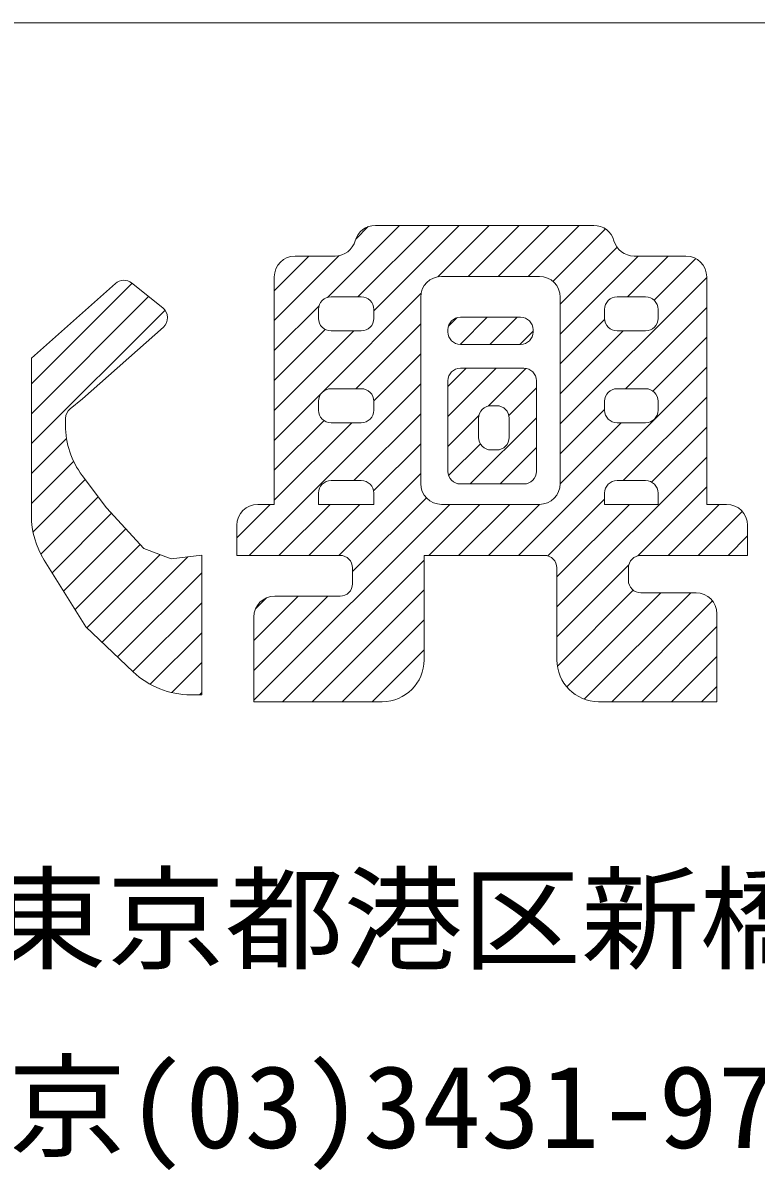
# Model space of a CAD drawing. Units: millimetres, scale not verified. Extents: x -1682 to 1682, y -1188 to 1188.
# Drawn here: x -953.1 to -901.1, y -1089.3 to -1008 of the extents above; entities that cross this region are included whole.
import ezdxf
from ezdxf.enums import TextEntityAlignment as Align

# ---------------------------------------------------------------- set-up
doc = ezdxf.new("R2010")
doc.units = ezdxf.units.MM
doc.header["$LTSCALE"] = 3
doc.layers.add('0-0_0', color=7, linetype='Continuous', lineweight=18)
doc.layers.add('0-6_WAKU', color=7, linetype='Continuous', lineweight=18)
doc.styles.add('ＭＳ ゴシック', font='')
doc.styles.get('ＭＳ ゴシック').set_extended_font_data('MS Gothic')

msp = doc.modelspace()

# ---------------------------------------------------------------- linework, layer by layer
at = {"layer": '0-0_0'}
for p, q in [((-931.476, -1027.421), (-926.376, -1022.322)), ((-929.476, -1023.3), (-928.585, -1022.409)), ((-929.317, -1027.384), (-924.255, -1022.322)), ((-928.192, -1028.38), (-922.134, -1022.322)), ((-912.602, -1022.322), (-928.083, -1022.322)), ((-923.651, -1025.96), (-920.012, -1022.322)), ((-921.507, -1025.937), (-917.891, -1022.322)), ((-919.386, -1025.937), (-915.77, -1022.322)), ((-917.264, -1025.937), (-913.648, -1022.322)), ((-915.499, -1026.293), (-911.778, -1022.572)), ((-914.981, -1027.897), (-910.954, -1023.87)), ((-935.246, -1029.07), (-930.637, -1024.461)), ((-935.246, -1026.948), (-932.788, -1024.491)), ((-930.936, -1024.491), (-933.766, -1024.491)), ((-914.981, -1030.019), (-909.454, -1024.491)), ((-910.225, -1027.384), (-907.333, -1024.491)), ((-906.088, -1024.491), (-909.749, -1024.491)), ((-908.337, -1027.617), (-905.388, -1024.667)), ((-952.448, -1033.544), (-945.324, -1026.42)), ((-952.448, -1031.718), (-946.494, -1026.43)), ((-945.35, -1026.4), (-943.138, -1028.167)), ((-935.246, -1025.971), (-935.246, -1042.089)), ((-923.392, -1025.937), (-916.461, -1025.937)), ((-914.981, -1036.383), (-904.608, -1026.009)), ((-904.608, -1042.089), (-904.608, -1025.971)), ((-952.448, -1035.665), (-944.145, -1027.363)), ((-931.785, -1034.094), (-924.85, -1027.159)), ((-929.08, -1027.384), (-931.222, -1027.384)), ((-908.937, -1027.384), (-910.957, -1027.384)), ((-935.246, -1031.191), (-932.072, -1028.018)), ((-924.872, -1040.609), (-924.872, -1027.417)), ((-914.981, -1027.417), (-914.981, -1040.609)), ((-910.37, -1033.893), (-904.608, -1028.131)), ((-952.448, -1037.786), (-942.986, -1028.324)), ((-932.11, -1028.272), (-932.11, -1028.907)), ((-928.192, -1028.907), (-928.192, -1028.272)), ((-922.902, -1029.454), (-922.319, -1028.87)), ((-922.085, -1030.758), (-920.157, -1028.83)), ((-917.799, -1028.83), (-922.054, -1028.83)), ((-919.964, -1030.759), (-918.036, -1028.83)), ((-914.981, -1032.14), (-911.84, -1028.999)), ((-911.845, -1028.272), (-911.845, -1028.907)), ((-908.049, -1028.907), (-908.049, -1028.272)), ((-943.103, -1029.525), (-948.829, -1034.611)), ((-935.246, -1033.312), (-931.629, -1029.696)), ((-935.246, -1035.434), (-929.607, -1029.795)), ((-931.222, -1029.795), (-929.08, -1029.795)), ((-929.462, -1033.893), (-924.872, -1029.303)), ((-922.942, -1029.718), (-922.942, -1029.871)), ((-917.843, -1030.759), (-916.911, -1029.827)), ((-916.911, -1029.871), (-916.911, -1029.718)), ((-914.981, -1034.261), (-910.515, -1029.795)), ((-910.957, -1029.795), (-908.937, -1029.795)), ((-908.417, -1034.061), (-904.608, -1030.252)), ((-928.193, -1034.745), (-924.872, -1031.424)), ((-922.054, -1030.759), (-917.799, -1030.759)), ((-952.448, -1042.892), (-952.448, -1031.718)), ((-922.942, -1033.737), (-921.652, -1032.446)), ((-922.942, -1035.858), (-919.53, -1032.446)), ((-917.558, -1032.446), (-922.054, -1032.446)), ((-920.084, -1035.121), (-917.42, -1032.457)), ((-917.94, -1045.705), (-904.608, -1032.373)), ((-937.031, -1045.705), (-924.872, -1033.546)), ((-929.08, -1033.893), (-931.222, -1033.893)), ((-922.942, -1033.334), (-922.942, -1039.754)), ((-918.624, -1035.782), (-916.67, -1033.829)), ((-916.67, -1039.754), (-916.67, -1033.334)), ((-908.937, -1033.893), (-910.957, -1033.893)), ((-948.829, -1034.611), (-949.702, -1035.308)), ((-935.246, -1037.555), (-931.908, -1034.217)), ((-910.515, -1040.401), (-904.608, -1034.494)), ((-932.11, -1034.781), (-932.11, -1035.415)), ((-928.192, -1035.415), (-928.192, -1034.781)), ((-919.488, -1035.098), (-919.883, -1035.098)), ((-914.981, -1038.504), (-911.845, -1035.368)), ((-911.845, -1034.781), (-911.845, -1035.415)), ((-908.049, -1035.415), (-908.049, -1034.781)), ((-950.035, -1036.002), (-950.035, -1036.493)), ((-935.246, -1039.676), (-931.72, -1036.15)), ((-935.246, -1041.798), (-929.751, -1036.303)), ((-931.222, -1036.303), (-929.08, -1036.303)), ((-929.607, -1040.401), (-924.872, -1035.667)), ((-922.942, -1037.98), (-920.748, -1035.786)), ((-921.362, -1040.642), (-916.67, -1035.95)), ((-920.771, -1035.986), (-920.771, -1037.344)), ((-918.6, -1037.344), (-918.6, -1035.986)), ((-914.982, -1040.625), (-910.659, -1036.303)), ((-910.957, -1036.303), (-908.937, -1036.303)), ((-908.506, -1040.513), (-904.608, -1036.616)), ((-952.448, -1039.908), (-949.962, -1037.422)), ((-928.208, -1041.124), (-924.872, -1037.788)), ((-922.892, -1040.05), (-920.644, -1037.802)), ((-919.883, -1038.232), (-919.488, -1038.232)), ((-919.241, -1040.642), (-916.67, -1038.071)), ((-915.223, -1049.352), (-904.608, -1038.737)), ((-952.448, -1042.029), (-949.459, -1039.041)), ((-952.336, -1044.038), (-948.633, -1040.336)), ((-948.85, -1040.047), (-947.14, -1042.325)), ((-929.08, -1040.401), (-931.222, -1040.401)), ((-930.667, -1045.705), (-924.872, -1039.91)), ((-908.937, -1040.401), (-910.957, -1040.401)), ((-922.054, -1040.642), (-917.558, -1040.642)), ((-909.48, -1045.73), (-904.608, -1040.858)), ((-951.787, -1045.611), (-947.724, -1041.548)), ((-932.11, -1041.289), (-932.11, -1042.089)), ((-929.697, -1046.856), (-924.467, -1041.626)), ((-928.192, -1042.089), (-928.192, -1041.289)), ((-915.856, -1045.742), (-911.845, -1041.732)), ((-911.845, -1041.289), (-911.845, -1042.089)), ((-908.049, -1042.089), (-908.049, -1041.289)), ((-950.985, -1046.93), (-946.776, -1042.722)), ((-937.899, -1044.451), (-935.537, -1042.089)), ((-936.693, -1055.973), (-922.809, -1042.089)), ((-935.246, -1042.089), (-936.419, -1042.089)), ((-934.91, -1045.705), (-931.294, -1042.089)), ((-932.789, -1045.705), (-929.173, -1042.089)), ((-928.192, -1042.089), (-932.11, -1042.089)), ((-924.303, -1045.705), (-920.688, -1042.089)), ((-916.461, -1042.089), (-923.392, -1042.089)), ((-922.182, -1045.705), (-918.566, -1042.089)), ((-920.061, -1045.705), (-916.445, -1042.089)), ((-915.223, -1047.23), (-910.081, -1042.089)), ((-908.049, -1042.089), (-911.845, -1042.089)), ((-907.333, -1045.705), (-903.717, -1042.089)), ((-905.212, -1045.705), (-902.09, -1042.583)), ((-903.193, -1042.089), (-904.608, -1042.089)), ((-937.899, -1043.569), (-937.899, -1045.705)), ((-901.713, -1045.705), (-901.713, -1043.569)), ((-950.168, -1048.235), (-945.761, -1043.828)), ((-903.09, -1045.705), (-901.713, -1044.328)), ((-949.352, -1049.54), (-944.746, -1044.934)), ((-948.588, -1050.762), (-951.547, -1046.031)), ((-948.519, -1050.828), (-943.339, -1045.648)), ((-947.432, -1051.862), (-941.379, -1045.81)), ((-940.386, -1045.7), (-940.386, -1055.583)), ((-937.899, -1045.705), (-930.585, -1045.705)), ((-934.669, -1056.07), (-924.631, -1046.032)), ((-924.631, -1053.11), (-924.631, -1045.705)), ((-924.631, -1045.705), (-916.111, -1045.705)), ((-909.269, -1045.705), (-901.713, -1045.705)), ((-929.697, -1046.593), (-929.697, -1047.709)), ((-915.223, -1051.473), (-910.131, -1046.382)), ((-915.223, -1046.593), (-915.223, -1053.11)), ((-910.157, -1047.468), (-910.157, -1046.593)), ((-946.345, -1052.897), (-940.386, -1046.938)), ((-932.548, -1056.07), (-924.631, -1048.154)), ((-915.188, -1053.56), (-909.805, -1048.176)), ((-914.526, -1055.019), (-907.863, -1048.356)), ((-913.277, -1055.891), (-905.742, -1048.356)), ((-905.364, -1048.356), (-909.269, -1048.356)), ((-945.258, -1053.931), (-940.386, -1049.059)), ((-936.693, -1051.73), (-933.56, -1048.597)), ((-936.693, -1053.852), (-931.439, -1048.597)), ((-936.57, -1049.485), (-935.805, -1048.721)), ((-930.585, -1048.597), (-935.213, -1048.597)), ((-911.335, -1056.07), (-904.194, -1048.93)), ((-936.693, -1050.077), (-936.693, -1056.07)), ((-903.884, -1056.07), (-903.884, -1049.836)), ((-945.236, -1053.952), (-948.588, -1050.762)), ((-930.427, -1056.07), (-924.631, -1050.275)), ((-909.213, -1056.07), (-903.884, -1050.741)), ((-944.039, -1054.833), (-940.386, -1051.18)), ((-928.305, -1056.07), (-924.631, -1052.396)), ((-942.51, -1055.426), (-940.386, -1053.301)), ((-907.092, -1056.07), (-903.884, -1052.863)), ((-904.971, -1056.07), (-903.884, -1054.984)), ((-940.386, -1055.583), (-941.155, -1055.583)), ((-940.546, -1055.583), (-940.386, -1055.423)), ((-936.693, -1056.07), (-927.591, -1056.07)), ((-912.263, -1056.07), (-903.884, -1056.07))]:
    msp.add_line(p, q, dxfattribs=at)
msp.add_lwpolyline([(-947.14, -1042.325), (-944.487, -1045.218), (-942.557, -1045.941), (-940.386, -1045.7)], dxfattribs=at)
for centre, radius, start, end in [((-928.083, -1023.802), 1.48, 90, 164.51187), ((-912.602, -1023.802), 1.48, 15.48813, 90), ((-930.936, -1023.011), 1.48, 270, 344.51187), ((-909.749, -1023.011), 1.48, 195.48813, 270), ((-933.766, -1025.971), 1.48, 90, 180), ((-906.088, -1025.971), 1.48, 0, 90), ((-945.904, -1027.094), 0.888, 51.36087, 131.61248), ((-923.392, -1027.417), 1.48, 90, 180), ((-916.461, -1027.417), 1.48, 0, 90), ((-931.222, -1028.272), 0.888, 90, 180), ((-929.08, -1028.272), 0.888, 0, 90), ((-910.957, -1028.272), 0.888, 90, 180), ((-908.937, -1028.272), 0.888, 0, 90), ((-943.693, -1028.861), 0.888, 311.61249, 51.36087), ((-931.222, -1028.907), 0.888, 180, 270), ((-929.08, -1028.907), 0.888, 270, 0), ((-922.054, -1029.718), 0.888, 90, 180), ((-917.799, -1029.718), 0.888, 0, 90), ((-910.957, -1028.907), 0.888, 180, 270), ((-908.937, -1028.907), 0.888, 270, 0), ((-922.054, -1029.871), 0.888, 180, 270), ((-917.799, -1029.871), 0.888, 270, 0), ((-922.054, -1033.334), 0.888, 90, 180), ((-917.558, -1033.334), 0.888, 0, 90), ((-931.222, -1034.781), 0.888, 90, 180), ((-929.08, -1034.781), 0.888, 0, 90), ((-910.957, -1034.781), 0.888, 90, 180), ((-908.937, -1034.781), 0.888, 0, 90), ((-949.147, -1036.002), 0.888, 128.63913, 180), ((-931.222, -1035.415), 0.888, 180, 270), ((-929.08, -1035.415), 0.888, 270, 0), ((-919.883, -1035.986), 0.888, 90, 180), ((-919.488, -1035.986), 0.888, 0, 90), ((-910.957, -1035.415), 0.888, 180, 270), ((-908.937, -1035.415), 0.888, 270, 0), ((-944.115, -1036.493), 5.92, 180, 216.89025), ((-919.883, -1037.344), 0.888, 180, 270), ((-919.488, -1037.344), 0.888, 270, 0), ((-931.222, -1041.289), 0.888, 90, 180), ((-929.08, -1041.289), 0.888, 0, 90), ((-922.054, -1039.754), 0.888, 180, 270), ((-917.558, -1039.754), 0.888, 270, 0), ((-910.957, -1041.289), 0.888, 90, 180), ((-908.937, -1041.289), 0.888, 0, 90), ((-923.392, -1040.609), 1.48, 180, 270), ((-916.461, -1040.609), 1.48, 270, 0), ((-936.419, -1043.569), 1.48, 90, 180), ((-903.193, -1043.569), 1.48, 0, 90), ((-946.528, -1042.892), 5.92, 180, 212.02446), ((-930.585, -1046.593), 0.888, 0, 90), ((-916.111, -1046.593), 0.888, 0, 90), ((-909.269, -1046.593), 0.888, 90, 180), ((-930.585, -1047.709), 0.888, 270, 0), ((-909.269, -1047.468), 0.888, 180, 270), ((-905.364, -1049.836), 1.48, 0, 90), ((-935.213, -1050.077), 1.48, 90, 180), ((-927.591, -1053.11), 2.96, 270, 0), ((-912.263, -1053.11), 2.96, 180, 270), ((-941.155, -1049.663), 5.92, 226.41835, 270)]:
    msp.add_arc(centre, radius, start, end, dxfattribs=at)
at = {"layer": '0-6_WAKU'}
msp.add_line((-1602.01, -1007.976), (1597.99, -1007.976), dxfattribs=at)

# ---------------------------------------------------------------- texts
at = {"layer": '0-0_0', "style": 'ＭＳ ゴシック', "width": 1.05}
for s, p in [('本社〒105-0004東京都港区新橋5-8-11新橋エンタービル3Ｆ', (-1014.23, -1076.164)), ('TEL.東京(03)3431-9713(代）  FAX.(03)3431-9708', (-979.283, -1089.454))]:
    msp.add_text(s, height=5.865, dxfattribs=at).set_placement(p, align=Align.BOTTOM_LEFT)

doc.saveas('drawing.dxf')
